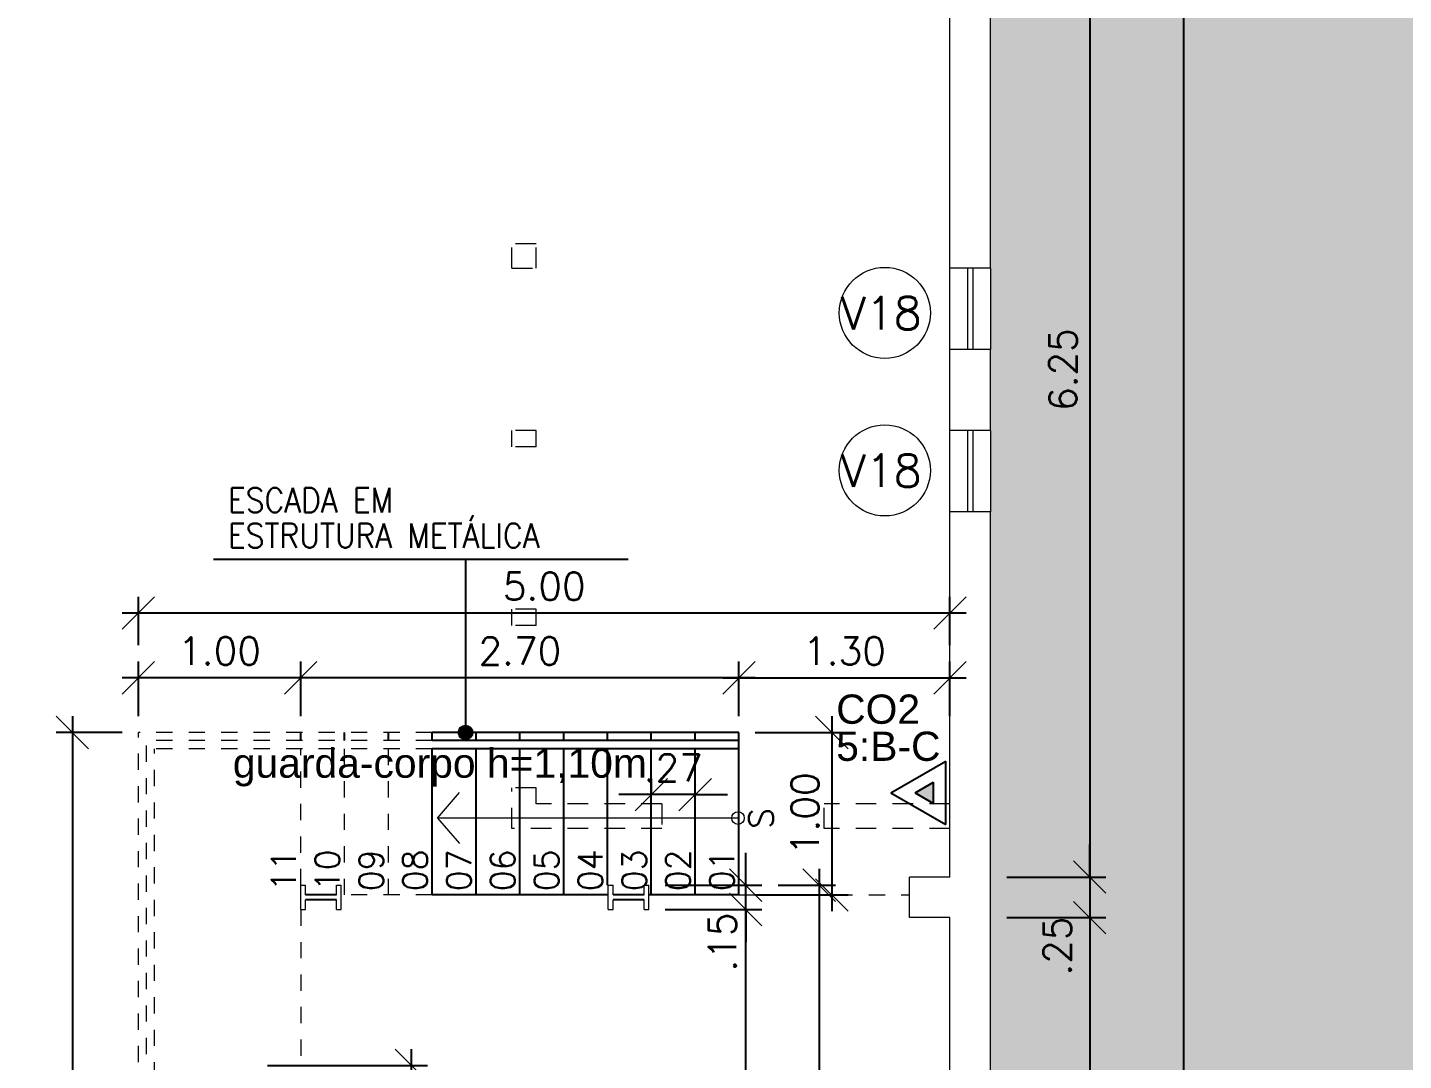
# Model space of a CAD drawing. Header units: millimetres. Extents: x 521 to 1055, y 261 to 520.
# Drawn here: x 613.99 to 622.47, y 475.74 to 482.1 of the extents above; entities that cross this region are included whole.
import ezdxf

# ---------------------------------------------------------------- set-up
doc = ezdxf.new("R2010")
doc.units = ezdxf.units.MM
for name, pattern in [('CONTINU', [0]), ('DASHDOT', [1, 0.5, -0.25, 0, -0.25]), ('HIDDEN', [9.525, 6.35, -3.175])]:
    doc.linetypes.add(name, pattern=pattern)
doc.layers.add('0.1', color=8, linetype='Continuous', lineweight=13)
doc.layers.add('ppci', color=8, linetype='Continuous')
doc.styles.add('80X50', font='romans.shx')
doc.styles.add('ROMANS', font='romans')
doc.styles.get("Standard").update_dxf_attribs({"font": 'romans.shx'})
doc.styles.add('STYLE1', font='sanss___.ttf')
doc.dimstyles.new('Fares Eng - 50', dxfattribs={"dimscale": 2, "dimtxt": 0.085, "dimasz": 0.1, "dimexe": 0.05, "dimexo": 0.05, "dimgap": 0.04, "dimtad": 1, "dimzin": 4, "dimdsep": 46, "dimtxsty": 'ROMANS', "dimblk1": 'OBLIQUE', "dimblk2": 'OBLIQUE', "dimsah": 1, "dimcen": 0.05, "dimdle": 0.05, "dimclrd": 8, "dimclre": 8, "dimclrt": 8, "dimaunit": 1, "dimadec": 0, "dimazin": 0, "dimtfac": 1, "dimtix": 1, "dimtmove": 2, "dimatfit": 0, "dimldrblk": 'OPEN90', "dimfxl": 1, "dimtolj": 1, "dimtzin": 0, "dimarcsym": 0})
pattern_1 = [(37.5, (143.7004, 358.23872), (-0.00800016, 0.24470662), [0, -0.19304, 0, -0.2159, 0, -0.206375]), (7.5, (143.7004, 358.23872), (0.22476164, 0.35841255), [0, -0.10414, 0, -0.17399, 0, -0.066675]), (327.5, (143.5442, 358.23872), (0.395496185, 0.00071859), [0, -0.0635, 0, -0.2286, 0, -0.29845]), (317.5, (143.5442, 358.23872), (0.38177823, 0.11146466), [0, -0.03175, 0, -0.14986, 0, -0.17145])]

# ---------------------------------------------------------------- blocks, each defined once
blk = doc.blocks.new('_OBLIQUE')
at = {"color": 0, "linetype": 'ByBlock'}
blk.add_line((-0.5, -0.5), (0.5, 0.5), dxfattribs=at)
blk = doc.blocks.new('*D2615')
at = {"layer": '0.1', "color": 8, "linetype": 'CONTINU', "lineweight": -2, "transparency": 16777216}
for p, q in [((620.5339, 483.2169), (620.5339, 476.7669)), ((620.0233, 483.1169), (620.6339, 483.1169)), ((620.0233, 476.8669), (620.6339, 476.8669))]:
    blk.add_line(p, q, dxfattribs=at)
at = {"layer": 'DEFPOINTS', "color": 0, "linetype": 'CONTINU', "lineweight": -2, "transparency": 16777216}
for p in [(619.9233, 483.1169), (619.9233, 476.8669), (620.5339, 476.8669)]:
    blk.add_point(p, dxfattribs=at)
at = {"layer": '0.1', "color": 8, "linetype": 'CONTINU', "lineweight": -2, "transparency": 16777216, "xscale": 0.2, "yscale": 0.2, "zscale": 0.2}
for p, rotation in [((620.5339, 483.1169), 90), ((620.5339, 476.8669), 270)]:
    blk.add_blockref('_OBLIQUE', p, dxfattribs=dict(at, rotation=rotation))
at = {"layer": '0.1', "color": 8, "linetype": 'CONTINU', "transparency": 16777216, "insert": (620.3689, 479.9919), "char_height": 0.17, "attachment_point": 5, "rotation": 90, "style": 'ROMANS'}
blk.add_mtext('\\A1;6.25', dxfattribs=at)
blk = doc.blocks.new('_Open90')
at = {"color": 0, "linetype": 'ByBlock', "lineweight": -2}
for p, q in [((-0.5, 0.5), (0, 0)), ((0, 0), (-1, 0)), ((0, 0), (-0.5, -0.5))]:
    blk.add_line(p, q, dxfattribs=at)
blk = doc.blocks.new('*D2616')
at = {"layer": '0.1', "color": 8, "linetype": 'CONTINU', "lineweight": -2, "transparency": 16777216}
for p, q in [((620.5339, 476.8669), (620.5339, 477.0669)), ((620.0233, 476.8669), (620.6339, 476.8669)), ((620.5339, 476.8669), (620.5339, 476.6169)), ((620.0233, 476.6169), (620.6339, 476.6169)), ((620.5339, 476.6169), (620.5339, 476.4169))]:
    blk.add_line(p, q, dxfattribs=at)
at = {"layer": 'DEFPOINTS', "color": 0, "linetype": 'CONTINU', "lineweight": -2, "transparency": 16777216}
for p in [(619.9233, 476.8669), (619.9233, 476.6169), (620.5339, 476.6169)]:
    blk.add_point(p, dxfattribs=at)
at = {"layer": '0.1', "color": 8, "linetype": 'CONTINU', "lineweight": -2, "transparency": 16777216, "xscale": 0.2, "yscale": 0.2, "zscale": 0.2}
for p, rotation in [((620.5339, 476.8669), 270), ((620.5339, 476.6169), 90)]:
    blk.add_blockref('_OBLIQUE', p, dxfattribs=dict(at, rotation=rotation))
at = {"layer": '0.1', "color": 8, "linetype": 'CONTINU', "transparency": 16777216, "insert": (620.3339, 476.4419), "char_height": 0.17, "attachment_point": 5, "rotation": 90, "style": 'ROMANS'}
blk.add_mtext('\\A1;.25', dxfattribs=at)
blk = doc.blocks.new('*D2617')
at = {"layer": '0.1', "color": 8, "linetype": 'CONTINU', "lineweight": -2, "transparency": 16777216}
for p, q in [((620.5339, 476.7169), (620.5339, 470.6969)), ((620.0233, 476.6169), (620.6339, 476.6169)), ((620.0233, 470.7969), (620.6339, 470.7969))]:
    blk.add_line(p, q, dxfattribs=at)
at = {"layer": 'DEFPOINTS', "color": 0, "linetype": 'CONTINU', "lineweight": -2, "transparency": 16777216}
for p in [(619.9233, 476.6169), (619.9233, 470.7969), (620.5339, 470.7969)]:
    blk.add_point(p, dxfattribs=at)
at = {"layer": '0.1', "color": 8, "linetype": 'CONTINU', "lineweight": -2, "transparency": 16777216, "xscale": 0.2, "yscale": 0.2, "zscale": 0.2}
for p, rotation in [((620.5339, 476.6169), 90), ((620.5339, 470.7969), 270)]:
    blk.add_blockref('_OBLIQUE', p, dxfattribs=dict(at, rotation=rotation))
at = {"layer": '0.1', "color": 8, "linetype": 'CONTINU', "transparency": 16777216, "insert": (620.3339, 472.6457), "char_height": 0.17, "attachment_point": 5, "rotation": 90, "style": 'ROMANS'}
blk.add_mtext('\\A1;5.82', dxfattribs=at)
blk = doc.blocks.new('*D2622')
at = {"layer": '0.1', "color": 8, "linetype": 'CONTINU', "lineweight": -2, "transparency": 16777216}
for p, q in [((621.1112, 483.2169), (621.1112, 457.0169)), ((620.7339, 483.1169), (621.2112, 483.1169)), ((620.7339, 457.1169), (621.2112, 457.1169))]:
    blk.add_line(p, q, dxfattribs=at)
at = {"layer": 'DEFPOINTS', "color": 0, "linetype": 'CONTINU', "lineweight": -2, "transparency": 16777216}
for p in [(620.6339, 483.1169), (620.6339, 457.1169), (621.1112, 457.1169)]:
    blk.add_point(p, dxfattribs=at)
at = {"layer": '0.1', "color": 8, "linetype": 'CONTINU', "lineweight": -2, "transparency": 16777216, "xscale": 0.2, "yscale": 0.2, "zscale": 0.2}
for p, rotation in [((621.1112, 483.1169), 90), ((621.1112, 457.1169), 270)]:
    blk.add_blockref('_OBLIQUE', p, dxfattribs=dict(at, rotation=rotation))
at = {"layer": '0.1', "color": 8, "linetype": 'CONTINU', "transparency": 16777216, "insert": (620.9462, 470.1169), "char_height": 0.17, "attachment_point": 5, "rotation": 90, "style": 'ROMANS'}
blk.add_mtext('\\A1;26.00', dxfattribs=at)
blk = doc.blocks.new('*D2963')
at = {"layer": '0.1', "color": 8, "linetype": 'CONTINU', "lineweight": -2, "transparency": 16777216}
for p, q in [((616.3546, 475.807), (616.3546, 473.307)), ((615.4682, 475.707), (616.4546, 475.707)), ((615.4682, 473.407), (616.4546, 473.407))]:
    blk.add_line(p, q, dxfattribs=at)
at = {"layer": 'DEFPOINTS', "color": 0, "linetype": 'CONTINU', "lineweight": -2, "transparency": 16777216}
for p in [(615.3682, 475.707), (615.3682, 473.407), (616.3546, 473.407)]:
    blk.add_point(p, dxfattribs=at)
at = {"layer": '0.1', "color": 8, "linetype": 'CONTINU', "lineweight": -2, "transparency": 16777216, "xscale": 0.2, "yscale": 0.2, "zscale": 0.2}
for p, rotation in [((616.3546, 475.707), 90), ((616.3546, 473.407), 270)]:
    blk.add_blockref('_OBLIQUE', p, dxfattribs=dict(at, rotation=rotation))
at = {"layer": '0.1', "color": 8, "linetype": 'CONTINU', "transparency": 16777216, "insert": (616.1896, 474.557), "char_height": 0.17, "attachment_point": 5, "rotation": 90, "style": 'ROMANS'}
blk.add_mtext('\\A1;2.30', dxfattribs=at)
blk = doc.blocks.new('*D3078')
at = {"layer": '0.1', "color": 8, "linetype": 'CONTINU', "lineweight": -2, "transparency": 16777216}
for p, q in [((622.211, 504.5503), (626.9124, 455.5766)), ((621.7972, 504.4102), (622.3201, 504.4604)), ((626.4794, 455.6355), (627.0023, 455.6857))]:
    blk.add_line(p, q, dxfattribs=at)
at = {"layer": 'DEFPOINTS', "color": 0, "linetype": 'CONTINU', "lineweight": -2, "transparency": 16777216}
for p in [(621.6976, 504.4006), (626.9028, 455.6762), (626.3799, 455.626)]:
    blk.add_point(p, dxfattribs=at)
at = {"layer": '0.1', "color": 8, "linetype": 'CONTINU', "lineweight": -2, "transparency": 16777216, "xscale": 0.2, "yscale": 0.2, "zscale": 0.2}
for p, rotation in [((622.2205, 504.4508), 95.48347319218402), ((626.9028, 455.6762), 275.483473192184)]:
    blk.add_blockref('_OBLIQUE', p, dxfattribs=dict(at, rotation=rotation))
at = {"layer": '0.1', "color": 8, "linetype": 'CONTINU', "lineweight": -2, "transparency": 16777216, "insert": (625.204, 476.9491), "char_height": 0.17, "attachment_point": 5, "rotation": 275.48347, "style": 'ROMANS'}
blk.add_mtext('\\A1;49.00', dxfattribs=at)
blk = doc.blocks.new('*D3459')
at = {"layer": '0.1', "color": 8, "linetype": 'CONTINU', "lineweight": -2, "transparency": 16777216}
for p, q in [((618.3733, 477.8569), (618.3733, 478.1941)), ((619.6733, 477.8569), (619.6733, 478.1941)), ((618.2733, 478.0941), (619.7733, 478.0941))]:
    blk.add_line(p, q, dxfattribs=at)
at = {"layer": 'DEFPOINTS', "color": 0, "linetype": 'CONTINU', "lineweight": -2, "transparency": 16777216}
for p in [(619.6733, 478.0941), (618.3733, 477.7569), (619.6733, 477.7569)]:
    blk.add_point(p, dxfattribs=at)
at = {"layer": '0.1', "color": 8, "linetype": 'CONTINU', "lineweight": -2, "transparency": 16777216, "xscale": 0.2, "yscale": 0.2, "zscale": 0.2, "rotation": 180}
blk.add_blockref('_OBLIQUE', (618.3733, 478.0941), dxfattribs=at)
at = {"layer": '0.1', "color": 8, "linetype": 'CONTINU', "lineweight": -2, "transparency": 16777216, "xscale": 0.2, "yscale": 0.2, "zscale": 0.2}
blk.add_blockref('_OBLIQUE', (619.6733, 478.0941), dxfattribs=at)
at = {"layer": '0.1', "color": 8, "linetype": 'CONTINU', "lineweight": -2, "transparency": 16777216, "insert": (619.0233, 478.2591), "char_height": 0.17, "attachment_point": 5, "style": 'ROMANS'}
blk.add_mtext('\\A1;1.30', dxfattribs=at)
blk = doc.blocks.new('*D3462')
at = {"layer": '0.1', "color": 8, "linetype": 'CONTINU', "lineweight": -2, "transparency": 16777216}
for p, q in [((615.6733, 477.8569), (615.6733, 478.1941)), ((618.3733, 477.8569), (618.3733, 478.1941)), ((618.4733, 478.0941), (615.5733, 478.0941))]:
    blk.add_line(p, q, dxfattribs=at)
at = {"layer": 'DEFPOINTS', "color": 0, "linetype": 'CONTINU', "lineweight": -2, "transparency": 16777216}
for p in [(615.6733, 478.0941), (615.6733, 477.7569), (618.3733, 477.7569)]:
    blk.add_point(p, dxfattribs=at)
at = {"layer": '0.1', "color": 8, "linetype": 'CONTINU', "lineweight": -2, "transparency": 16777216, "xscale": 0.2, "yscale": 0.2, "zscale": 0.2, "rotation": 180}
blk.add_blockref('_OBLIQUE', (615.6733, 478.0941), dxfattribs=at)
at = {"layer": '0.1', "color": 8, "linetype": 'CONTINU', "lineweight": -2, "transparency": 16777216, "xscale": 0.2, "yscale": 0.2, "zscale": 0.2}
blk.add_blockref('_OBLIQUE', (618.3733, 478.0941), dxfattribs=at)
at = {"layer": '0.1', "color": 8, "linetype": 'CONTINU', "lineweight": -2, "transparency": 16777216, "insert": (617.0233, 478.2591), "char_height": 0.17, "attachment_point": 5, "style": 'ROMANS'}
blk.add_mtext('\\A1;2.70', dxfattribs=at)
blk = doc.blocks.new('*D3463')
at = {"layer": '0.1', "color": 8, "linetype": 'CONTINU', "lineweight": -2, "transparency": 16777216}
for p, q in [((614.6733, 477.8569), (614.6733, 478.1941)), ((615.6733, 477.8569), (615.6733, 478.1941)), ((615.7733, 478.0941), (614.5733, 478.0941))]:
    blk.add_line(p, q, dxfattribs=at)
at = {"layer": 'DEFPOINTS', "color": 0, "linetype": 'CONTINU', "lineweight": -2, "transparency": 16777216}
for p in [(614.6733, 478.0941), (614.6733, 477.7569), (615.6733, 477.7569)]:
    blk.add_point(p, dxfattribs=at)
at = {"layer": '0.1', "color": 8, "linetype": 'CONTINU', "lineweight": -2, "transparency": 16777216, "xscale": 0.2, "yscale": 0.2, "zscale": 0.2, "rotation": 180}
blk.add_blockref('_OBLIQUE', (614.6733, 478.0941), dxfattribs=at)
at = {"layer": '0.1', "color": 8, "linetype": 'CONTINU', "lineweight": -2, "transparency": 16777216, "xscale": 0.2, "yscale": 0.2, "zscale": 0.2}
blk.add_blockref('_OBLIQUE', (615.6733, 478.0941), dxfattribs=at)
at = {"layer": '0.1', "color": 8, "linetype": 'CONTINU', "lineweight": -2, "transparency": 16777216, "insert": (615.1733, 478.2591), "char_height": 0.17, "attachment_point": 5, "style": 'ROMANS'}
blk.add_mtext('\\A1;1.00', dxfattribs=at)
blk = doc.blocks.new('*D3460')
at = {"layer": '0.1', "color": 8, "linetype": 'CONTINU', "lineweight": -2, "transparency": 16777216}
for p, q in [((614.6733, 478.2941), (614.6733, 478.5932)), ((619.6733, 478.2941), (619.6733, 478.5932)), ((614.5733, 478.4932), (619.7733, 478.4932))]:
    blk.add_line(p, q, dxfattribs=at)
at = {"layer": 'DEFPOINTS', "color": 0, "linetype": 'CONTINU', "lineweight": -2, "transparency": 16777216}
for p in [(619.6733, 478.4932), (614.6733, 478.1941), (619.6733, 478.1941)]:
    blk.add_point(p, dxfattribs=at)
at = {"layer": '0.1', "color": 8, "linetype": 'CONTINU', "lineweight": -2, "transparency": 16777216, "xscale": 0.2, "yscale": 0.2, "zscale": 0.2, "rotation": 180}
blk.add_blockref('_OBLIQUE', (614.6733, 478.4932), dxfattribs=at)
at = {"layer": '0.1', "color": 8, "linetype": 'CONTINU', "lineweight": -2, "transparency": 16777216, "xscale": 0.2, "yscale": 0.2, "zscale": 0.2}
blk.add_blockref('_OBLIQUE', (619.6733, 478.4932), dxfattribs=at)
at = {"layer": '0.1', "color": 8, "linetype": 'CONTINU', "lineweight": -2, "transparency": 16777216, "insert": (617.1733, 478.6582), "char_height": 0.17, "attachment_point": 5, "style": 'ROMANS'}
blk.add_mtext('\\A1;5.00', dxfattribs=at)
blk = doc.blocks.new('*D3461')
at = {"layer": '0.1', "color": 8, "linetype": 'CONTINU', "lineweight": -2, "transparency": 16777216}
for p, q in [((617.8333, 477.3863), (617.8333, 477.4746)), ((618.1033, 477.3863), (618.1033, 477.4746)), ((617.8333, 477.3746), (617.6333, 477.3746)), ((618.1033, 477.3746), (617.8333, 477.3746)), ((618.1033, 477.3746), (618.3033, 477.3746))]:
    blk.add_line(p, q, dxfattribs=at)
at = {"layer": 'DEFPOINTS', "color": 0, "linetype": 'CONTINU', "lineweight": -2, "transparency": 16777216}
for p in [(617.8333, 477.3746), (617.8333, 477.2863), (618.1033, 477.2863)]:
    blk.add_point(p, dxfattribs=at)
at = {"layer": '0.1', "color": 8, "linetype": 'CONTINU', "lineweight": -2, "transparency": 16777216, "xscale": 0.2, "yscale": 0.2, "zscale": 0.2}
blk.add_blockref('_OBLIQUE', (617.8333, 477.3746), dxfattribs=at)
at = {"layer": '0.1', "color": 8, "linetype": 'CONTINU', "lineweight": -2, "transparency": 16777216, "xscale": 0.2, "yscale": 0.2, "zscale": 0.2, "rotation": 180}
blk.add_blockref('_OBLIQUE', (618.1033, 477.3746), dxfattribs=at)
at = {"layer": '0.1', "color": 8, "linetype": 'CONTINU', "lineweight": -2, "transparency": 16777216, "insert": (617.9683, 477.5396), "char_height": 0.17, "attachment_point": 5, "style": 'ROMANS'}
blk.add_mtext('\\A1;.27', dxfattribs=at)
blk = doc.blocks.new('*D3464')
at = {"layer": '0.1', "color": 8, "linetype": 'CONTINU', "lineweight": -2, "transparency": 16777216}
for p, q in [((618.9453, 477.8569), (618.9453, 476.6569)), ((618.4733, 477.7569), (619.0453, 477.7569)), ((618.4733, 476.7569), (619.0453, 476.7569))]:
    blk.add_line(p, q, dxfattribs=at)
at = {"layer": 'DEFPOINTS', "color": 0, "linetype": 'CONTINU', "lineweight": -2, "transparency": 16777216}
for p in [(618.3733, 477.7569), (618.3733, 476.7569), (618.9453, 476.7569)]:
    blk.add_point(p, dxfattribs=at)
at = {"layer": '0.1', "color": 8, "linetype": 'CONTINU', "lineweight": -2, "transparency": 16777216, "xscale": 0.2, "yscale": 0.2, "zscale": 0.2}
for p, rotation in [((618.9453, 477.7569), 90), ((618.9453, 476.7569), 270)]:
    blk.add_blockref('_OBLIQUE', p, dxfattribs=dict(at, rotation=rotation))
at = {"layer": '0.1', "color": 8, "linetype": 'CONTINU', "lineweight": -2, "transparency": 16777216, "insert": (618.7803, 477.2569), "char_height": 0.17, "attachment_point": 5, "rotation": 90, "style": 'ROMANS'}
blk.add_mtext('\\A1;1.00', dxfattribs=at)
blk = doc.blocks.new('*D3465')
at = {"layer": '0.1', "color": 8, "linetype": 'CONTINU', "lineweight": -2, "transparency": 16777216}
for p, q in [((614.2667, 477.8569), (614.2667, 463.6269)), ((614.5733, 477.7569), (614.1667, 477.7569)), ((614.5733, 463.7269), (614.1667, 463.7269))]:
    blk.add_line(p, q, dxfattribs=at)
at = {"layer": 'DEFPOINTS', "color": 0, "linetype": 'CONTINU', "lineweight": -2, "transparency": 16777216}
for p in [(614.6733, 477.7569), (614.2667, 463.7269), (614.6733, 463.7269)]:
    blk.add_point(p, dxfattribs=at)
at = {"layer": '0.1', "color": 8, "linetype": 'CONTINU', "lineweight": -2, "transparency": 16777216, "xscale": 0.2, "yscale": 0.2, "zscale": 0.2}
for p, rotation in [((614.2667, 477.7569), 90), ((614.2667, 463.7269), 270)]:
    blk.add_blockref('_OBLIQUE', p, dxfattribs=dict(at, rotation=rotation))
at = {"layer": '0.1', "color": 8, "linetype": 'CONTINU', "lineweight": -2, "transparency": 16777216, "insert": (614.1017, 470.7419), "char_height": 0.17, "attachment_point": 5, "rotation": 90, "style": 'ROMANS'}
blk.add_mtext('\\A1;14.03', dxfattribs=at)
blk = doc.blocks.new('*D3474')
at = {"layer": '0.1', "color": 8, "linetype": 'CONTINU', "lineweight": -2, "transparency": 16777216}
for p, q in [((618.415, 470.6469), (618.415, 476.7669)), ((617.9183, 476.6669), (618.515, 476.6669)), ((617.9183, 470.7469), (618.515, 470.7469))]:
    blk.add_line(p, q, dxfattribs=at)
at = {"layer": 'DEFPOINTS', "color": 0, "linetype": 'CONTINU', "lineweight": -2, "transparency": 16777216}
for p in [(617.8183, 476.6669), (618.415, 476.6669), (617.8183, 470.7469)]:
    blk.add_point(p, dxfattribs=at)
at = {"layer": '0.1', "color": 8, "linetype": 'CONTINU', "lineweight": -2, "transparency": 16777216, "xscale": 0.2, "yscale": 0.2, "zscale": 0.2}
for p, rotation in [((618.415, 476.6669), 90), ((618.415, 470.7469), 270)]:
    blk.add_blockref('_OBLIQUE', p, dxfattribs=dict(at, rotation=rotation))
at = {"layer": '0.1', "color": 8, "linetype": 'CONTINU', "lineweight": -2, "transparency": 16777216, "insert": (618.25, 473.7069), "char_height": 0.17, "attachment_point": 5, "rotation": 90, "style": 'ROMANS'}
blk.add_mtext('\\A1;5.92', dxfattribs=at)
blk = doc.blocks.new('*D3475')
at = {"layer": '0.1', "color": 8, "linetype": 'CONTINU', "lineweight": -2, "transparency": 16777216}
for p, q in [((618.415, 476.8169), (618.415, 477.0169)), ((617.9183, 476.8169), (618.515, 476.8169)), ((618.415, 476.6669), (618.415, 476.8169)), ((617.9183, 476.6669), (618.515, 476.6669)), ((618.415, 476.6669), (618.415, 476.4669))]:
    blk.add_line(p, q, dxfattribs=at)
at = {"layer": 'DEFPOINTS', "color": 0, "linetype": 'CONTINU', "lineweight": -2, "transparency": 16777216}
for p in [(617.8183, 476.8169), (618.415, 476.8169), (617.8183, 476.6669)]:
    blk.add_point(p, dxfattribs=at)
at = {"layer": '0.1', "color": 8, "linetype": 'CONTINU', "lineweight": -2, "transparency": 16777216, "xscale": 0.2, "yscale": 0.2, "zscale": 0.2}
for p, rotation in [((618.415, 476.8169), 270), ((618.415, 476.6669), 90)]:
    blk.add_blockref('_OBLIQUE', p, dxfattribs=dict(at, rotation=rotation))
at = {"layer": '0.1', "color": 8, "linetype": 'CONTINU', "lineweight": -2, "transparency": 16777216, "insert": (618.2712, 476.4669), "char_height": 0.17, "attachment_point": 5, "rotation": 90, "style": 'ROMANS'}
blk.add_mtext('\\A1;.15', dxfattribs=at)
blk = doc.blocks.new('*D3476')
at = {"layer": '0.1', "color": 8, "linetype": 'CONTINU', "lineweight": -2, "transparency": 16777216}
for p, q in [((618.8675, 476.9169), (618.8675, 463.5669)), ((618.615, 476.8169), (618.9675, 476.8169)), ((618.615, 463.6669), (618.9675, 463.6669))]:
    blk.add_line(p, q, dxfattribs=at)
at = {"layer": 'DEFPOINTS', "color": 0, "linetype": 'CONTINU', "lineweight": -2, "transparency": 16777216}
for p in [(618.515, 476.8169), (618.515, 463.6669), (618.8675, 463.6669)]:
    blk.add_point(p, dxfattribs=at)
at = {"layer": '0.1', "color": 8, "linetype": 'CONTINU', "lineweight": -2, "transparency": 16777216, "xscale": 0.2, "yscale": 0.2, "zscale": 0.2}
for p, rotation in [((618.8675, 476.8169), 90), ((618.8675, 463.6669), 270)]:
    blk.add_blockref('_OBLIQUE', p, dxfattribs=dict(at, rotation=rotation))
at = {"layer": '0.1', "color": 8, "linetype": 'CONTINU', "lineweight": -2, "transparency": 16777216, "insert": (618.7025, 470.2419), "char_height": 0.17, "attachment_point": 5, "rotation": 90, "style": 'ROMANS'}
blk.add_mtext('\\A1;13.15', dxfattribs=at)

msp = doc.modelspace()

# ---------------------------------------------------------------- hatches: boundary and pattern name
at = {"layer": '0.1', "linetype": 'CONTINU', "lineweight": -2}
h = msp.add_hatch(dxfattribs=at)
h.set_pattern_fill('AR-SAND,_O', color=8, scale=0.005, double=1)
h.set_pattern_definition(pattern_1)
h.paths.add_polyline_path([(623.0489, 489.27813), (619.92327, 489.39706), (619.92327, 488.51692), (619.42327, 488.51692), (619.42327, 486.71692), (619.77327, 486.71692), (619.92327, 486.71692), (619.92327, 485.87404), (623.59149, 483.626)])
h.paths.add_polyline_path([(619.5175, 487.12669, -1), (620.07827, 487.12669, -1)], flags=16)
h.paths.add_polyline_path([(623.59149, 483.626), (619.92327, 485.87404), (619.92327, 484.91692), (619.77327, 484.91692), (619.42327, 484.91692), (619.42327, 483.11692), (619.67327, 483.11692), (619.92327, 483.11692), (619.92327, 480.61692), (619.92327, 480.11692), (619.92327, 479.61692), (619.92327, 479.11692), (619.92327, 477.9413), (624.13896, 477.92308)])
h.paths.add_polyline_path([(619.5175, 484.50653, -1), (620.07827, 484.50653, -1)], flags=17)
h.paths.add_polyline_path([(619.81397, 489.21367), (620.32349, 489.21367), (620.32349, 488.91367), (619.81397, 488.91367)], flags=25)
h.paths.add_polyline_path([(620.18393, 489.17645), (620.18393, 489.8574), (620.48393, 489.8574), (620.48393, 489.17645)], flags=9)
h.paths.add_polyline_path([(620.18393, 487.27645), (620.18393, 487.9574), (620.48393, 487.9574), (620.48393, 487.27645)], flags=24)
h.paths.add_polyline_path([(620.18393, 485.47645), (620.18393, 486.1574), (620.48393, 486.1574), (620.48393, 485.47645)], flags=25)
h.paths.add_polyline_path([(619.48662, 486.97517), (620.1009, 486.97517), (620.1009, 487.27517), (619.48662, 487.27517)], flags=24)
h.paths.add_polyline_path([(620.18393, 483.67645), (620.18393, 484.3574), (620.48393, 484.3574), (620.48393, 483.67645)], flags=25)
h.paths.add_polyline_path([(620.18393, 481.58716), (620.18393, 482.29668), (620.48393, 482.29668), (620.48393, 481.58716)], flags=24)
h.paths.add_polyline_path([(620.18393, 478.68716), (620.18393, 479.39668), (620.48393, 479.39668), (620.48393, 478.68716)], flags=24)
h.paths.add_polyline_path([(619.48662, 484.35501), (620.1009, 484.35501), (620.1009, 484.65501), (619.48662, 484.65501)], flags=25)
h = msp.add_hatch(dxfattribs=at)
h.set_pattern_fill('AR-SAND,_O', color=8, scale=0.005, double=1)
h.set_pattern_definition(pattern_1)
h.paths.add_polyline_path([(624.13896, 477.92308), (619.92327, 477.9413), (619.92327, 475.61692), (619.92327, 475.11692), (619.92327, 474.9813), (620.32333, 474.62468, -0.2042453), (620.48747, 474.47835), (624.84231, 470.59637)])
h.paths.add_polyline_path([(619.97996, 475.35874, -1), (620.54072, 475.35874, -1)], flags=16)
h.paths.add_polyline_path([(624.84231, 470.59637), (620.48747, 474.47835, -0.1103938), (620.51416, 474.35898, -1), (619.95339, 474.35898, -0.5129772), (620.32333, 474.62468), (619.92327, 474.9813), (619.92327, 474.61692), (619.92327, 474.11692), (619.92327, 473.61692), (619.92327, 473.11692), (619.92327, 467.11692), (619.92327, 466.61692), (619.92327, 466.11692), (619.92327, 465.61692), (619.92327, 465.11692), (619.92327, 464.61692), (619.92327, 463.47843), (625.39317, 464.85808)])
h.paths.add_polyline_path([(620.53152, 466.86676, -1), (619.97075, 466.86676, -1)], flags=16)
h.paths.add_polyline_path([(620.54038, 465.867, -1), (619.97961, 465.867, -1)], flags=16)
h.paths.add_polyline_path([(620.54038, 464.81416, -1), (619.97961, 464.81416, -1)], flags=16)
h.paths.add_polyline_path([(619.94453, 473.38576, -1), (620.5053, 473.38576, -1)], flags=17)
h.paths.add_polyline_path([(620.18393, 477.28716), (620.18393, 477.79668), (620.48393, 477.79668), (620.48393, 477.28716)], flags=24)
h.paths.add_polyline_path([(620.18393, 476.76216), (620.18393, 477.27168), (620.48393, 477.27168), (620.48393, 476.76216)], flags=24)
h.paths.add_polyline_path([(620.18393, 476.18716), (620.18393, 476.69668), (620.48393, 476.69668), (620.48393, 476.18716)], flags=24)
h.paths.add_polyline_path([(619.94907, 475.20723), (620.56336, 475.20723), (620.56336, 475.50723), (619.94907, 475.50723)], flags=24)
h.paths.add_polyline_path([(620.18393, 472.29569), (620.18393, 472.99569), (620.48393, 472.99569), (620.48393, 472.29569)], flags=25)
h.paths.add_polyline_path([(620.18393, 469.98716), (620.18393, 470.49668), (620.48393, 470.49668), (620.48393, 469.98716)], flags=24)
h.paths.add_polyline_path([(620.18393, 467.41602), (620.18393, 468.11602), (620.48393, 468.11602), (620.48393, 467.41602)], flags=24)
h.paths.add_polyline_path([(620.18393, 463.48716), (620.18393, 463.99668), (620.48393, 463.99668), (620.48393, 463.48716)], flags=25)
h.paths.add_polyline_path([(620.76121, 469.66692), (620.76121, 470.56692), (621.06121, 470.56692), (621.06121, 469.66692)], flags=24)
h.paths.add_polyline_path([(619.94873, 464.66265), (620.56301, 464.66265), (620.56301, 464.96265), (619.94873, 464.96265)], flags=24)
h.paths.add_polyline_path([(619.94873, 465.71549), (620.56301, 465.71549), (620.56301, 466.01549), (619.94873, 466.01549)], flags=24)
h.paths.add_polyline_path([(619.93987, 466.71525), (620.55416, 466.71525), (620.55416, 467.01525), (619.93987, 467.01525)], flags=24)
h.paths.add_polyline_path([(619.91365, 473.23425), (620.52794, 473.23425), (620.52794, 473.53425), (619.91365, 473.53425)], flags=9)
h.paths.add_polyline_path([(619.9225, 474.20747), (620.53679, 474.20747), (620.53679, 474.50747), (619.9225, 474.50747)], flags=9)
h = msp.add_hatch(color=8, dxfattribs=at)
h.paths.add_polyline_path([(616.68905, 477.80004, 0.4142136), (616.64593, 477.75692), (616.68905, 477.75692)])
h.paths.add_polyline_path([(616.68905, 477.80004), (616.68905, 477.75692), (616.73217, 477.75692, 0.4142136)])
h.paths.add_polyline_path([(616.73217, 477.75692), (616.64593, 477.75692, 1)])
at = {"layer": 'ppci'}
msp.add_hatch(color=10, dxfattribs=at).paths.add_polyline_path([(619.45899, 477.38533), (619.57174, 477.32023), (619.57174, 477.45043)])

# ---------------------------------------------------------------- linework, layer by layer
at = {"layer": '0.1', "color": 7}
for p, q in [((619.67327, 480.61692), (619.67327, 483.11692)), ((619.92327, 480.61692), (619.92327, 483.11692)), ((619.92327, 480.61692), (619.67327, 480.61692)), ((619.92327, 480.11692), (619.67327, 480.11692)), ((619.67327, 479.61692), (619.67327, 480.11692)), ((619.92327, 479.61692), (619.92327, 480.11692)), ((619.92327, 479.61692), (619.67327, 479.61692)), ((619.92327, 479.11692), (619.67327, 479.11692)), ((619.67327, 476.86692), (619.67327, 479.11692)), ((619.92327, 475.61692), (619.92327, 479.11692)), ((619.67327, 476.86692), (619.42327, 476.86692)), ((619.42327, 476.61692), (619.42327, 476.86692)), ((619.67327, 476.61692), (619.42327, 476.61692)), ((619.67327, 475.61692), (619.67327, 476.61692))]:
    msp.add_line(p, q, dxfattribs=at)
at = {"layer": '0.1', "color": 8, "linetype": 'HIDDEN', "ltscale": 0.02}
for p, q in [((617.12327, 480.76692), (616.97327, 480.76692)), ((616.97327, 480.61692), (616.97327, 480.76692)), ((617.12327, 480.61692), (617.12327, 480.76692)), ((616.97327, 480.61692), (617.12327, 480.61692)), ((617.12327, 479.61692), (616.97327, 479.61692)), ((616.97327, 479.51692), (616.97327, 479.61692)), ((617.12327, 479.51692), (617.12327, 479.61692)), ((617.12327, 479.51692), (616.97327, 479.51692)), ((617.12327, 478.51692), (616.97327, 478.51692)), ((616.97327, 478.41692), (616.97327, 478.51692)), ((617.12327, 478.41692), (617.12327, 478.51692)), ((617.12327, 478.41692), (616.97327, 478.41692)), ((616.97327, 477.16692), (616.97327, 477.41692)), ((617.12327, 477.41692), (616.97327, 477.41692)), ((617.12327, 477.31692), (617.12327, 477.41692)), ((617.89827, 477.31692), (617.12327, 477.31692)), ((617.89827, 477.31692), (617.89827, 477.16692)), ((619.67327, 477.31692), (618.89827, 477.31692)), ((618.89827, 477.16692), (618.89827, 477.31692)), ((617.89827, 477.16692), (616.97327, 477.16692)), ((619.67327, 477.16692), (618.89827, 477.16692))]:
    msp.add_line(p, q, dxfattribs=at)
at = {"layer": '0.1', "color": 8}
for p, q in [((619.67327, 480.11692), (619.67327, 480.61692)), ((619.78327, 480.11692), (619.78327, 480.61692)), ((619.81327, 480.61692), (619.81327, 480.11692)), ((619.92327, 480.61692), (619.92327, 480.11692)), ((619.67327, 479.11692), (619.67327, 479.61692)), ((619.78327, 479.11692), (619.78327, 479.61692)), ((619.81327, 479.61692), (619.81327, 479.11692)), ((619.92327, 479.61692), (619.92327, 479.11692)), ((616.51655, 477.23028), (616.6513, 477.3877)), ((618.36753, 477.23028), (616.51655, 477.23028)), ((616.51655, 477.23028), (616.6513, 477.07287)), ((615.67327, 476.66692), (615.67327, 476.81692)), ((615.67327, 476.81692), (615.70327, 476.81692)), ((615.70327, 476.75692), (615.70327, 476.81692)), ((615.89327, 476.81692), (615.92327, 476.81692)), ((615.89327, 476.75692), (615.89327, 476.81692)), ((615.92327, 476.66692), (615.92327, 476.81692)), ((617.56827, 476.66692), (617.56827, 476.81692)), ((617.56827, 476.81692), (617.59827, 476.81692)), ((617.59827, 476.75692), (617.59827, 476.81692)), ((617.78827, 476.81692), (617.81827, 476.81692)), ((617.78827, 476.75692), (617.78827, 476.81692)), ((617.81827, 476.66692), (617.81827, 476.81692)), ((615.67327, 476.66692), (615.70327, 476.66692)), ((615.70327, 476.66692), (615.70327, 476.72692)), ((615.89327, 476.66692), (615.89327, 476.72692)), ((615.89327, 476.66692), (615.92327, 476.66692)), ((617.56827, 476.66692), (617.59827, 476.66692)), ((617.59827, 476.66692), (617.59827, 476.72692)), ((617.78827, 476.66692), (617.78827, 476.72692)), ((617.78827, 476.66692), (617.81827, 476.66692))]:
    msp.add_line(p, q, dxfattribs=at)
at = {"layer": '0.1', "color": 8, "linetype": 'CONTINU', "lineweight": -2}
for p, q in [((615.13523, 478.82528), (617.69069, 478.82528)), ((616.68905, 478.82528), (616.68905, 477.75692)), ((615.67327, 477.70692), (615.67327, 477.75692)), ((615.94327, 477.70692), (615.94327, 477.75692)), ((616.21327, 477.70692), (616.21327, 477.75692)), ((618.37327, 477.75692), (616.48327, 477.75692)), ((616.48327, 477.70692), (616.48327, 477.75692)), ((616.75327, 477.70692), (616.75327, 477.75692)), ((617.02327, 477.70692), (617.02327, 477.75692)), ((617.29327, 477.70692), (617.29327, 477.75692)), ((617.56327, 477.70692), (617.56327, 477.75692)), ((617.83327, 477.70692), (617.83327, 477.75692)), ((618.10327, 477.70692), (618.10327, 477.75692)), ((618.37327, 477.70692), (618.37327, 477.75692)), ((616.48327, 476.75692), (616.48327, 477.65692)), ((616.75327, 476.75692), (616.75327, 477.65692)), ((617.02327, 476.75692), (617.02327, 477.65692)), ((617.29327, 476.75692), (617.29327, 477.65692)), ((617.56327, 476.81692), (617.56327, 477.65692)), ((617.83327, 476.75692), (617.83327, 477.65692)), ((618.10327, 476.75692), (618.10327, 477.65692)), ((618.37327, 476.75692), (618.37327, 477.65692)), ((615.89327, 476.75692), (615.70327, 476.75692)), ((617.56827, 476.75692), (616.48327, 476.75692)), ((617.78827, 476.75692), (617.59827, 476.75692)), ((618.37327, 476.75692), (617.81827, 476.75692)), ((615.89327, 476.72692), (615.70327, 476.72692)), ((617.78827, 476.72692), (617.59827, 476.72692))]:
    msp.add_line(p, q, dxfattribs=at)
at = {"layer": '0.1', "color": 8, "linetype": 'DASHDOT', "ltscale": 0.2}
for p, q in [((614.67327, 463.72692), (614.67327, 477.75692)), ((616.48327, 477.75692), (614.67327, 477.75692)), ((614.72327, 463.77692), (614.72327, 477.70692)), ((616.48327, 477.70692), (614.72327, 477.70692)), ((614.77327, 463.82692), (614.77327, 477.65692)), ((616.48327, 477.65692), (614.77327, 477.65692)), ((615.67327, 476.81692), (615.67327, 477.65692)), ((615.94327, 476.75692), (615.94327, 477.65692)), ((616.21327, 476.75692), (616.21327, 477.65692)), ((616.48327, 476.75692), (615.92327, 476.75692)), ((618.37327, 476.75692), (619.42327, 476.75692)), ((615.67327, 476.66692), (615.67327, 470.74692))]:
    msp.add_line(p, q, dxfattribs=at)
at = {"layer": '0.1', "color": 8}
for centre, radius in [((619.27178, 480.3415), 0.28038), ((619.27178, 479.37135), 0.28038), ((618.36753, 477.23028), 0.03865)]:
    msp.add_circle(centre, radius, dxfattribs=at)
at = {"layer": '0.1', "color": 8, "linetype": 'CONTINU', "lineweight": -2}
msp.add_circle((616.68905, 477.75692), 0.04312, dxfattribs=at)
at = {"layer": 'ppci', "color": 10, "linetype": 'CONTINU', "lineweight": -2}
for p, q in [((618.37327, 477.70692), (616.48327, 477.70692)), ((618.37327, 477.65692), (618.37327, 477.70692)), ((618.37327, 477.65692), (616.48327, 477.65692))]:
    msp.add_line(p, q, dxfattribs=at)
at = {"layer": 'ppci', "color": 10, "linetype": 'Continuous'}
for p, q in [((619.30899, 477.38533), (619.64674, 477.58033)), ((619.64674, 477.19033), (619.64674, 477.58033)), ((619.45899, 477.38533), (619.57174, 477.45043)), ((619.57174, 477.32023), (619.57174, 477.45043)), ((619.30899, 477.38533), (619.64674, 477.19033)), ((619.45899, 477.38533), (619.57174, 477.32023))]:
    msp.add_line(p, q, dxfattribs=at)

# ---------------------------------------------------------------- texts
at = {"layer": '0.1', "color": 8}
for p in [(619.00098, 480.23999), (619.00098, 479.26984)]:
    msp.add_text('V18', height=0.2, dxfattribs=at).set_placement(p)
at = {"layer": '0.1', "color": 8, "style": '80X50', "width": 0.9}
for s, p in [('ESCADA EM', (615.22468, 479.11309)), ('ESTRUTURA METÁLICA', (615.22468, 478.89499))]:
    msp.add_text(s, height=0.15, dxfattribs=at).set_placement(p)
at = {"layer": '0.1', "color": 8, "style": '80X50'}
for s, p in [('S', (618.5841, 477.16324)), ('10', (615.91274, 476.77947)), ('09', (616.18274, 476.77947)), ('08', (616.45274, 476.77947)), ('07', (616.72274, 476.77947)), ('06', (616.99274, 476.77947)), ('05', (617.26274, 476.77947)), ('04', (617.53274, 476.77947)), ('03', (617.80274, 476.77947)), ('02', (618.07274, 476.77947)), ('11', (615.64274, 476.77947)), ('01', (618.34274, 476.77947))]:
    msp.add_text(s, height=0.15, rotation=90, dxfattribs=at).set_placement(p)
at = {"layer": 'ppci', "color": 10, "style": 'STYLE1'}
for s, p in [('CO2', (618.97208, 477.81095)), ('5:B-C', (618.97208, 477.58259)), ('guarda-corpo h=1,10m', (615.25508, 477.47871))]:
    msp.add_text(s, height=0.18, dxfattribs=at).set_placement(p)

# ---------------------------------------------------------------- dimensions: what is measured, and where the dimension line sits
at = {"layer": '0.1', "color": 8, "linetype": 'CONTINU', "lineweight": -2}
for base, p1, p2, angle, picture, middle, dimtype in [((626.90281, 455.67618), (621.69763, 504.4006), (626.3799, 455.62598), 275.483473, '*D3078', (625.20398, 476.94905), 161), ((618.41495, 476.81692), (617.81827, 476.66692), (617.81827, 476.81692), 90, '*D3475', (618.27122, 476.46692), 160)]:
    dim = msp.add_linear_dim(base=base, p1=p1, p2=p2, angle=angle, dimstyle='Fares Eng - 50', dxfattribs=at)
    dim.commit()
    dim.dimension.update_dxf_attribs({"geometry": picture, "text_midpoint": middle, "dimtype": dimtype})
at = {"layer": '0.1', "color": 8, "linetype": 'CONTINU'}
for base, p1, p2, picture, middle in [((620.53393, 476.86692), (619.92327, 483.11692), (619.92327, 476.86692), '*D2615', (620.36893, 479.99192)), ((621.11121, 457.11692), (620.63393, 483.11692), (620.63393, 457.11692), '*D2622', (620.94621, 470.11692)), ((616.35456, 473.40704), (615.36825, 475.70704), (615.36825, 473.40704), '*D2963', (616.18956, 474.55704))]:
    dim = msp.add_linear_dim(base=base, p1=p1, p2=p2, angle=90, dimstyle='Fares Eng - 50', dxfattribs=at)
    dim.commit()
    dim.dimension.update_dxf_attribs({"geometry": picture, "text_midpoint": middle})
at = {"layer": '0.1', "color": 8, "linetype": 'CONTINU', "lineweight": -2}
for base, p1, p2, picture, middle in [((619.67327, 478.49324), (614.67327, 478.19409), (619.67327, 478.19409), '*D3460', (617.17327, 478.65824)), ((614.67327, 478.09409), (615.67327, 477.75692), (614.67327, 477.75692), '*D3463', (615.17327, 478.25909)), ((615.67327, 478.09409), (618.37327, 477.75692), (615.67327, 477.75692), '*D3462', (617.02327, 478.25909)), ((619.67327, 478.09409), (618.37327, 477.75692), (619.67327, 477.75692), '*D3459', (619.02327, 478.25909)), ((617.83327, 477.37459), (618.10327, 477.28635), (617.83327, 477.28635), '*D3461', (617.96827, 477.53959))]:
    dim = msp.add_linear_dim(base=base, p1=p1, p2=p2, dimstyle='Fares Eng - 50', dxfattribs=at)
    dim.commit()
    dim.dimension.update_dxf_attribs({"geometry": picture, "text_midpoint": middle})
for base, p1, p2, picture, middle in [((614.26666, 463.72692), (614.67327, 477.75692), (614.67327, 463.72692), '*D3465', (614.10166, 470.74192)), ((618.94526, 476.75692), (618.37327, 477.75692), (618.37327, 476.75692), '*D3464', (618.78026, 477.25692)), ((618.86748, 463.66692), (618.51495, 476.81692), (618.51495, 463.66692), '*D3476', (618.70248, 470.24192)), ((618.41495, 476.66692), (617.81827, 470.74692), (617.81827, 476.66692), '*D3474', (618.24995, 473.70692))]:
    dim = msp.add_linear_dim(base=base, p1=p1, p2=p2, angle=90, dimstyle='Fares Eng - 50', dxfattribs=at)
    dim.commit()
    dim.dimension.update_dxf_attribs({"geometry": picture, "text_midpoint": middle})
at = {"layer": '0.1', "color": 8, "linetype": 'CONTINU'}
for base, p1, p2, picture, middle in [((620.53393, 476.61692), (619.92327, 476.86692), (619.92327, 476.61692), '*D2616', (620.33393, 476.44192)), ((620.53393, 470.79692), (619.92327, 476.61692), (619.92327, 470.79692), '*D2617', (620.33393, 472.64569))]:
    dim = msp.add_linear_dim(base=base, p1=p1, p2=p2, angle=90, dimstyle='Fares Eng - 50', dxfattribs=at)
    dim.commit()
    dim.dimension.update_dxf_attribs({"geometry": picture, "text_midpoint": middle, "dimtype": 160})

doc.saveas('drawing.dxf')
